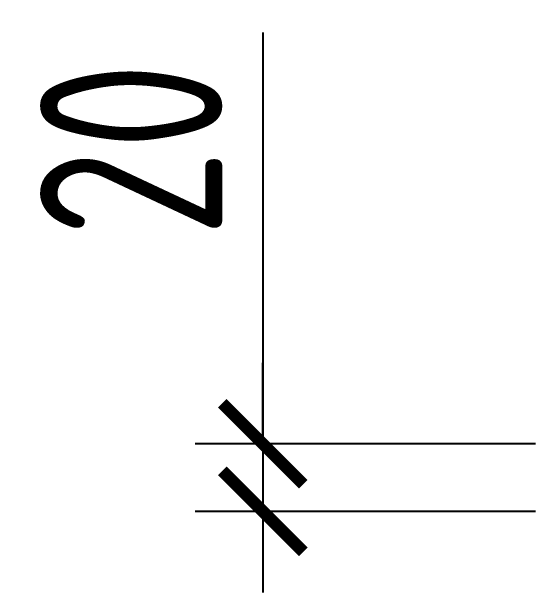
# Model space of a CAD drawing. Header units: millimetres. Extents: x -477321 to 558829, y -132142 to 283081.
# Drawn here: x -469934 to -469158, y 78922 to 79782 of the extents above; entities that cross this region are included whole.
import ezdxf

# ---------------------------------------------------------------- set-up
doc = ezdxf.new("R2010")
doc.units = ezdxf.units.MM
doc.layers.add('АР_Керамогранит', color=7, linetype='Continuous')
doc.styles.add('ISOCPEUR', font='isocpeur.ttf', dxfattribs={"width": 0.7})
doc.dimstyles.new('R_100', dxfattribs={"dimtxt": 270, "dimasz": 120, "dimexe": 100, "dimexo": 0, "dimgap": 60, "dimtad": 1, "dimdec": 0, "dimrnd": 5, "dimzin": 0, "dimdsep": 46, "dimtxsty": 'ISOCPEUR', "dimblk": 'ARCHTICK', "dimcen": 0, "dimdle": 100, "dimclrd": 256, "dimclre": 256, "dimclrt": 256, "dimadec": 0, "dimazin": 0, "dimtfac": 2, "dimtdec": 0, "dimtofl": 0, "dimtmove": 1, "dimatfit": 3, "dimfxl": 1, "dimtvp": 3, "dimtolj": 1, "dimtzin": 0, "dimarcsym": 0})

# ---------------------------------------------------------------- blocks, each defined once
blk = doc.blocks.new('_ArchTick')
at = {"color": 0, "linetype": 'ByBlock', "const_width": 0.15}
blk.add_lwpolyline([(-0.5, -0.5), (0.5, 0.5)], dxfattribs=at)
blk = doc.blocks.new('*D70')
at = {"layer": 'Defpoints', "color": 0, "transparency": 16777216}
for p in [(-469157.81, 79141.68), (-469561.75, 79041.68), (-469157.81, 79041.68)]:
    blk.add_point(p, dxfattribs=at)
at = {"layer": 'АР_Керамогранит', "lineweight": -2, "transparency": 16777216}
for p, q in [((-469561.75, 79750.75), (-469561.75, 79141.68)), ((-469561.75, 79141.68), (-469561.75, 79261.68)), ((-469157.81, 79141.68), (-469661.75, 79141.68)), ((-469561.75, 79141.68), (-469561.75, 79041.68)), ((-469157.81, 79041.68), (-469661.75, 79041.68)), ((-469561.75, 79041.68), (-469561.75, 78921.68))]:
    blk.add_line(p, q, dxfattribs=at)
at = {"layer": 'АР_Керамогранит', "lineweight": -2, "transparency": 16777216, "xscale": 120, "yscale": 120, "zscale": 120}
for p, rotation in [((-469561.75, 79141.68), 270), ((-469561.75, 79041.68), 90)]:
    blk.add_blockref('_ArchTick', p, dxfattribs=dict(at, rotation=rotation))
at = {"layer": 'АР_Керамогранит', "lineweight": 15, "transparency": 16777216, "insert": (-469756.75, 79577.35), "char_height": 270, "attachment_point": 5, "rotation": 90, "style": 'ISOCPEUR'}
blk.add_mtext('\\A1;20', dxfattribs=at)

msp = doc.modelspace()

# ---------------------------------------------------------------- dimensions: what is measured, and where the dimension line sits
at = {"layer": 'АР_Керамогранит', "color": 18, "lineweight": 15, "true_color": 0x000000}
dim = msp.add_linear_dim(base=(-469561.75, 79041.68), p1=(-469157.81, 79141.68), p2=(-469157.81, 79041.68), angle=90, text='20', dimstyle='R_100', override={"dimpost": '\\X'}, dxfattribs=at)
dim.commit()
dim.dimension.update_dxf_attribs({"geometry": '*D70', "text_midpoint": (-469515.63, 79577.35), "dimtype": 160})

doc.saveas('drawing.dxf')
